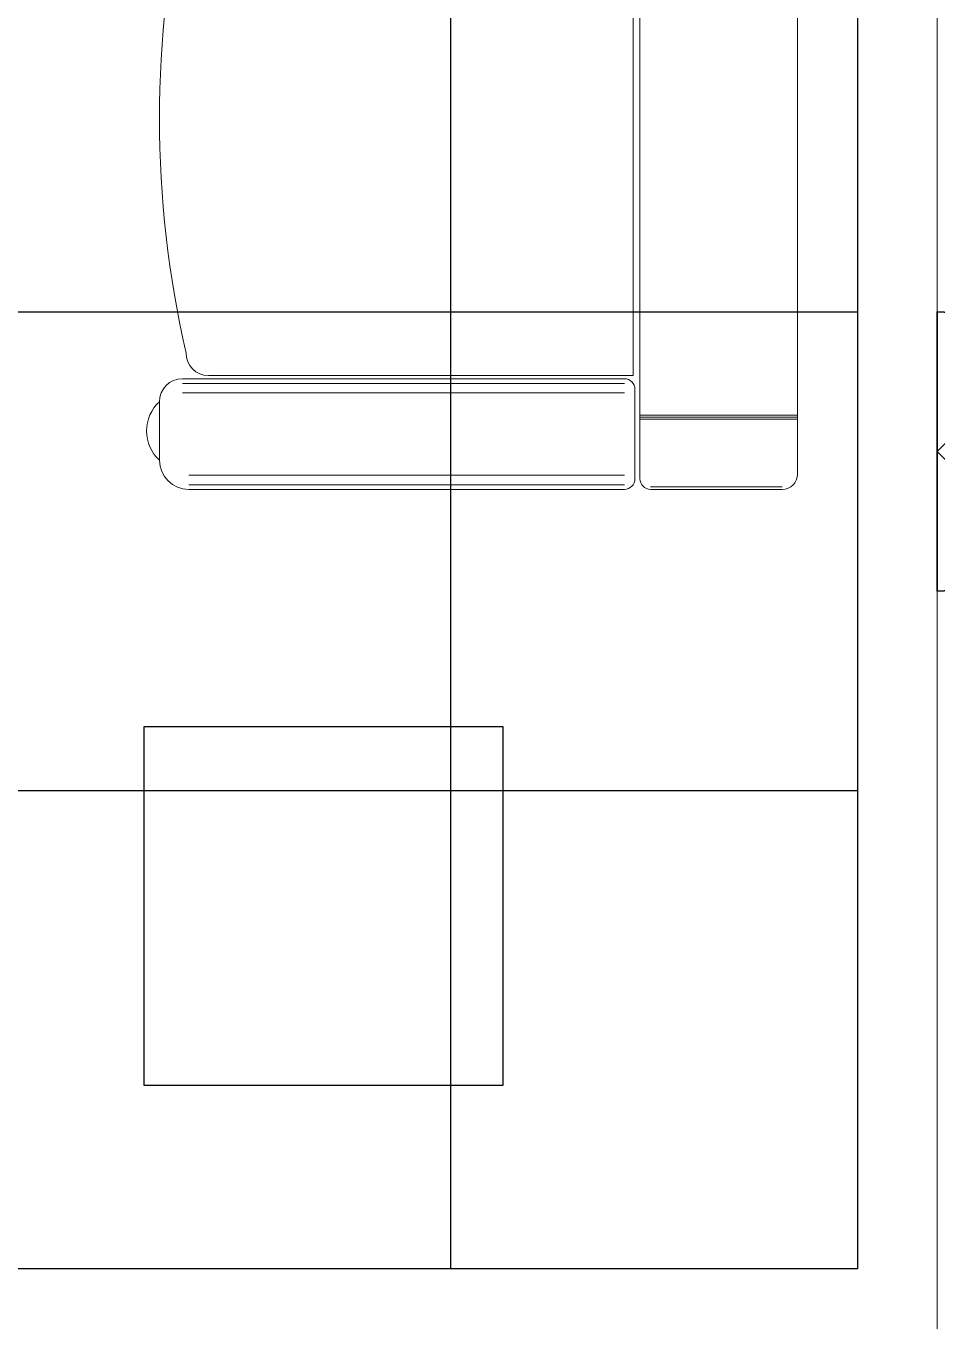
# Model space of a CAD drawing. Extents: x -12260 to 57327, y -29287 to 19916.
# Drawn here: x 12063 to 13206, y -875 to 749 of the extents above; entities that cross this region are included whole.
import ezdxf
from ezdxf.enums import TextEntityAlignment as Align

# ---------------------------------------------------------------- set-up
doc = ezdxf.new("R2010")
doc.units = 0
doc.header["$LTSCALE"] = 0.25
doc.linetypes.add('DASHDOT', pattern=[25.4, 12.7, -6.35, 0, -6.35])
doc.layers.add('01-First Floor-FUR$0$FALSE CEILING', color=251, linetype='Continuous')
for name, color, linetype, lineweight in [('01-First Floor-FUR$0$LOADING', 253, 'Continuous', 5), ('01-First Floor-FUR$0$Walls', 251, 'Continuous', 5), ('E-LITE-CLNG-CNDT', 6, 'DASHDOT', 35), ('E-LITE-EXIT-NUMB', 6, 'Continuous', 25), ('E-POWR-WALL @ 100', 4, 'Continuous', 35)]:
    doc.layers.add(name, color=color, linetype=linetype, lineweight=lineweight)
doc.styles.add('DC_SIMPLEX', font='SIMPLEX.shx', dxfattribs={"width": 0.7})

# ---------------------------------------------------------------- blocks, each defined once
blk = doc.blocks.new('01-First Floor-FUR$0$single seat')
at = {"layer": '01-First Floor-FUR$0$LOADING'}
for p, q in [((-972558.1, -381684), (-972723.2, -381684)), ((-972558.1, -381687.4), (-972723.2, -381687.4)), ((-971978.9, -381684), (-972525.2, -381684)), ((-971978.9, -381689.9), (-972525.2, -381689.9)), ((-972742.2, -381703.1), (-972742.2, -382595.5)), ((-972544.8, -381697.3), (-972544.8, -382601.1)), ((-972538.5, -381697.3), (-972538.5, -381809.5)), ((-971978.9, -381701.7), (-972525.2, -381701.7)), ((-971942.2, -381720.6), (-971942.2, -381794)), ((-972544.8, -381772.1), (-972742.2, -381772.1)), ((-972544.8, -381774.6), (-972742.2, -381774.6)), ((-972544.8, -381777.1), (-972742.2, -381777.1)), ((-971971, -381805.1), (-972525.2, -381805.1)), ((-971971, -381816.9), (-972525.2, -381816.9)), ((-971971, -381822.8), (-972525.2, -381822.8)), ((-972001, -381829.5), (-972511, -381829.5)), ((-972536.4, -381854.9), (-972536.4, -382471.4)), ((-972536.4, -382471.4), (-972003.7, -382471.4)), ((-972538.5, -382600.9), (-972538.5, -382488.7)), ((-971971, -382475.4), (-972525.2, -382475.4)), ((-971971, -382481.3), (-972525.2, -382481.3)), ((-971971, -382493.1), (-972525.2, -382493.1)), ((-971942.2, -382577.6), (-971942.2, -382504.2)), ((-972544.8, -382521), (-972742.2, -382521)), ((-972544.8, -382523.6), (-972742.2, -382523.6)), ((-972544.8, -382526.1), (-972742.2, -382526.1)), ((-971978.9, -382596.4), (-972525.2, -382596.4)), ((-972558.1, -382610.8), (-972723.2, -382610.8)), ((-972558.1, -382614.2), (-972723.2, -382614.2)), ((-971978.9, -382608.3), (-972525.2, -382608.3)), ((-971978.9, -382614.2), (-972525.2, -382614.2))]:
    blk.add_line(p, q, dxfattribs=at)
for centre, radius, start, end in [((-972723.2, -381703.1), 19.1, 90, 180), ((-972558.1, -381697.3), 13.3, 0, 90), ((-972525.2, -381697.3), 13.3, 90, 180), ((-971978.9, -381720.6), 36.6, 0, 90), ((-971976, -381757.3), 49.9, 312.6462, 47.3538), ((-971971, -381794), 28.8, 270, 0), ((-972525.2, -381809.5), 13.3, 180, 270), ((-972511, -381854.9), 25.3, 90, 180), ((-972001, -381854.9), 25.3, 0, 90), ((-973252.2, -382149.1), 1310, 347.0217, 12.9783), ((-972003.7, -382443.3), 28.1, 270, 0), ((-972525.2, -382488.7), 13.3, 90, 180), ((-971971, -382504.2), 28.8, 0, 90), ((-971976, -382540.9), 49.9, 312.6462, 47.3538), ((-971978.9, -382577.6), 36.6, 270, 0), ((-972723.2, -382595.1), 19.1, 180, 270), ((-972558.1, -382600.9), 13.3, 270, 0), ((-972525.2, -382600.9), 13.3, 180, 270)]:
    blk.add_arc(centre, radius, start, end, dxfattribs=at)
blk = doc.blocks.new('01-First Floor-FUR')
at = {"layer": '01-First Floor-FUR$0$FALSE CEILING', "linetype": 'Continuous'}
for p, q in [((12596.4, -810), (12596.4, 3760)), ((8396.4, 390), (13106, 390)), ((8907.9, -210), (13106, -210))]:
    blk.add_line(p, q, dxfattribs=at)
at = {"layer": '01-First Floor-FUR$0$FALSE CEILING'}
blk.add_lwpolyline([(9507.9, -810), (8396.4, 301.4), (8396.4, 3760), (13106, 3760), (13106, -810), (9507.9, -810)], dxfattribs=at)
at = {"layer": '01-First Floor-FUR$0$FALSE CEILING', "elevation": -0.1}
blk.add_lwpolyline([(12661.6, -579.8), (12211.6, -579.8), (12211.6, -129.8), (12661.6, -129.8)], close=True, dxfattribs=at)
at = {"layer": '01-First Floor-FUR$0$LOADING', "elevation": -0.1}
blk.add_lwpolyline([(12661.6, -579.8), (12211.6, -579.8), (12211.6, -129.8), (12661.6, -129.8)], close=True, dxfattribs=at)
at = {"layer": '01-First Floor-FUR$0$Walls'}
for p, q in [((13106, -810), (13106, 1340)), ((13206, -910), (13206, 1340)), ((13106, -810), (9507.9, -810))]:
    blk.add_line(p, q, dxfattribs=at)
at = {"layer": '01-First Floor-FUR$0$LOADING', "xscale": -1}
blk.add_blockref('01-First Floor-FUR$0$single seat', (-959711.4, 382781.6, -0.1), dxfattribs=at)
blk = doc.blocks.new('*U14')
blk.add_line((0, -1.75), (0, -3.25))
blk.add_lwpolyline([(-1.75, 0, 1), (1.75, 0)], format="xyb", close=True)
at = {"layer": 'Defpoints'}
for p, q in [((-2.475, -2.475), (0, 0)), ((2.475, -2.475), (0, 0)), ((2.475, -0.758), (-2.475, -0.758))]:
    blk.add_line(p, q, dxfattribs=at)
at = {"layer": 'E-LITE-EXIT-NUMB', "style": 'DC_SIMPLEX', "width": 0.7, "flags": 8}
blk.add_attdef('TYPE', text='', height=2, rotation=360, dxfattribs=at).set_placement((-2.682, 5.238), align=Align.RIGHT)
blk.add_attdef('CIRCUIT', (2.682, 5.238), '', height=2, rotation=360, dxfattribs=at)

msp = doc.modelspace()

# ---------------------------------------------------------------- block references
at = {"layer": 'E-LITE-CLNG-CNDT'}
msp.add_blockref('01-First Floor-FUR', (0, 0), dxfattribs=at)
at = {"layer": 'E-POWR-WALL @ 100', "xscale": 100, "yscale": 100, "zscale": 100, "rotation": 90.00000000000001}
msp.add_blockref('*U14', (13206, 215), dxfattribs=at)

doc.saveas('drawing.dxf')
